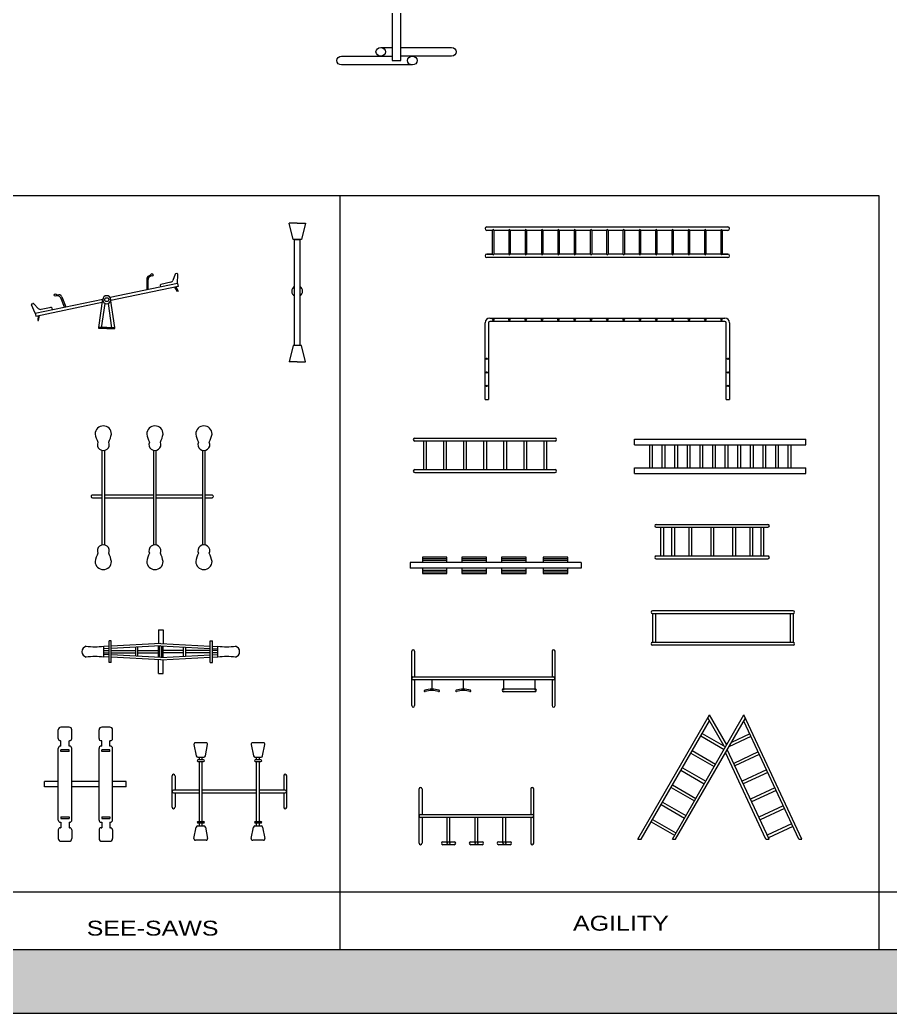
# Model space of a CAD drawing. Header units: millimetres. Extents: x 1089 to 46270, y 1624 to 35257.
# Drawn here: x 1118.25 to 1134.26, y 1623.69 to 1641.96 of the extents above; entities that cross this region are included whole.
import ezdxf
from ezdxf.enums import TextEntityAlignment as Align

# ---------------------------------------------------------------- set-up
doc = ezdxf.new("R2010")
doc.units = ezdxf.units.MM
doc.layers.add('www.cad-blocks.net', color=7, linetype='Continuous')
doc.styles.get("Standard").update_dxf_attribs({"font": 'arial.ttf'})
doc.styles.add('TITLE', font='helvc-ms.shx', dxfattribs={"width": 1.2, "height": 0.16})

# ---------------------------------------------------------------- blocks, each defined once
blk = doc.blocks.new('A$C7BFF2AE0')
for p, q in [((0, 0.315), (1.5752, 0.315)), ((0, 0.2625), (0, 0.315)), ((1.5752, 0.2625), (1.5752, 0.315)), ((0, 0.2625), (1.5752, 0.2625)), ((0.1394, 0.0525), (0.1394, 0.2625)), ((0.1656, 0.0525), (0.1656, 0.2625)), ((0.2549, 0.0525), (0.2549, 0.2625)), ((0.2811, 0.0525), (0.2811, 0.2625)), ((0.3712, 0.0525), (0.3712, 0.2625)), ((0.3975, 0.0525), (0.3975, 0.2625)), ((0.4871, 0.0525), (0.4871, 0.2625)), ((0.5134, 0.0525), (0.5134, 0.2625)), ((0.6031, 0.0525), (0.6031, 0.2625)), ((0.6293, 0.0525), (0.6293, 0.2625)), ((0.719, 0.0525), (0.719, 0.2625)), ((0.7453, 0.0525), (0.7453, 0.2625)), ((0.8349, 0.0525), (0.8349, 0.2625)), ((0.8612, 0.0525), (0.8612, 0.2625)), ((0.9509, 0.0525), (0.9509, 0.2625)), ((0.9771, 0.0525), (0.9771, 0.2625)), ((1.0668, 0.0525), (1.0668, 0.2625)), ((1.093, 0.0525), (1.093, 0.2625)), ((1.1827, 0.0525), (1.1827, 0.2625)), ((1.209, 0.0525), (1.209, 0.2625)), ((1.2987, 0.0525), (1.2987, 0.2625)), ((1.3249, 0.0525), (1.3249, 0.2625)), ((1.4146, 0.0525), (1.4146, 0.2625)), ((1.4408, 0.0525), (1.4408, 0.2625)), ((0, 0.0525), (1.5752, 0.0525)), ((0, 0), (0, 0.0525)), ((1.5752, 0), (1.5752, 0.0525)), ((0, 0), (1.5752, 0))]:
    blk.add_line(p, q)
blk = doc.blocks.new('A$C507213BA')
for p, q in [((0, 0.3), (0.3, 0.225)), ((0, 0.15), (0, 0.3)), ((0.3, 0.225), (0.3, 0.075)), ((2.25, 0.2), (0.3, 0.2)), ((0.3, 0.1), (0.3, 0.2)), ((2.55, 0.3), (2.25, 0.225)), ((2.25, 0.225), (2.25, 0.075)), ((2.55, 0.15), (2.55, 0.3)), ((0, 0.15), (0, 0)), ((0.3, 0.075), (0, 0)), ((2.25, 0.1), (0.3, 0.1)), ((2.25, 0.075), (2.55, 0)), ((2.55, 0.15), (2.55, 0))]:
    blk.add_line(p, q)
for start, end in [(31.5678, 148.4322), (208.4566, 331.5434)]:
    blk.add_arc((1.253, 0.148), 0.1, start, end)
blk = doc.blocks.new('A$C730D7054')
for p, q in [((0.1, 3.15), (0.1, 0)), ((0.1, 3.15), (0.2, 3.15)), ((0.2, 3.15), (0.2, 0)), ((0, 2.901), (0, 2.451)), ((0.1, 2.901), (0, 2.901)), ((0.03, 2.901), (0.03, 2.451)), ((0.06, 2.901), (0.06, 2.451)), ((0.3, 2.901), (0.2, 2.901)), ((0.24, 2.451), (0.24, 2.901)), ((0.27, 2.451), (0.27, 2.901)), ((0.3, 2.451), (0.3, 2.901)), ((0, 2.451), (0.1, 2.451)), ((0.2, 2.451), (0.3, 2.451)), ((0, 2.133), (0, 1.683)), ((0.1, 2.133), (0, 2.133)), ((0.03, 2.133), (0.03, 1.683)), ((0.06, 2.133), (0.06, 1.683)), ((0.3, 2.133), (0.2, 2.133)), ((0.24, 1.683), (0.24, 2.133)), ((0.27, 1.683), (0.27, 2.133)), ((0.3, 1.683), (0.3, 2.133)), ((0, 1.683), (0.1, 1.683)), ((0.2, 1.683), (0.3, 1.683)), ((0, 1.405), (0, 0.955)), ((0.1, 1.405), (0, 1.405)), ((0.03, 1.405), (0.03, 0.955)), ((0.06, 1.405), (0.06, 0.955)), ((0.3, 1.405), (0.2, 1.405)), ((0.24, 0.955), (0.24, 1.405)), ((0.27, 0.955), (0.27, 1.405)), ((0.3, 0.955), (0.3, 1.405)), ((0, 0.955), (0.1, 0.955)), ((0.2, 0.955), (0.3, 0.955)), ((0, 0.678), (0, 0.228)), ((0.1, 0.678), (0, 0.678)), ((0.03, 0.678), (0.03, 0.228)), ((0.06, 0.678), (0.06, 0.228)), ((0.3, 0.678), (0.2, 0.678)), ((0.24, 0.228), (0.24, 0.678)), ((0.27, 0.228), (0.27, 0.678)), ((0.3, 0.228), (0.3, 0.678)), ((0, 0.228), (0.1, 0.228)), ((0.2, 0.228), (0.3, 0.228)), ((0.1, 0), (0.2, 0))]:
    blk.add_line(p, q)
blk = doc.blocks.new('A$C77FF4987')
for p, q in [((0.026, 0.633), (2.082, 0.633)), ((0.026, 0.58), (2.082, 0.58)), ((0.107, 0.58), (0.107, 0.053)), ((0.159, 0.58), (0.159, 0.053)), ((0.309, 0.58), (0.309, 0.053)), ((0.362, 0.58), (0.362, 0.053)), ((0.625, 0.58), (0.625, 0.053)), ((0.677, 0.58), (0.677, 0.053)), ((1.028, 0.58), (1.028, 0.053)), ((1.081, 0.58), (1.081, 0.053)), ((1.432, 0.58), (1.432, 0.053)), ((1.484, 0.58), (1.484, 0.053)), ((1.747, 0.58), (1.747, 0.053)), ((1.8, 0.58), (1.8, 0.053)), ((1.949, 0.58), (1.949, 0.053)), ((2.002, 0.58), (2.002, 0.053)), ((0.026, 0.053), (2.082, 0.053)), ((0.026, 0), (2.082, 0))]:
    blk.add_line(p, q)
for centre, start, end in [((0.026, 0.606), 90, 270), ((2.082, 0.606), 270, 90), ((0.026, 0.026), 90, 270), ((2.082, 0.026), 270, 90)]:
    blk.add_arc(centre, 0.0264, start, end)
blk = doc.blocks.new('A$C606A20D3')
for p, q in [((0.026, 0.633), (2.61, 0.633)), ((0.026, 0.58), (2.61, 0.58)), ((0.185, 0.58), (0.185, 0.053)), ((0.237, 0.58), (0.237, 0.053)), ((0.554, 0.58), (0.554, 0.053)), ((0.606, 0.58), (0.606, 0.053)), ((0.923, 0.58), (0.923, 0.053)), ((0.975, 0.58), (0.975, 0.053)), ((1.292, 0.58), (1.292, 0.053)), ((1.344, 0.58), (1.344, 0.053)), ((1.661, 0.58), (1.661, 0.053)), ((1.713, 0.58), (1.713, 0.053)), ((2.03, 0.58), (2.03, 0.053)), ((2.082, 0.58), (2.082, 0.053)), ((2.399, 0.58), (2.399, 0.053)), ((2.452, 0.58), (2.452, 0.053)), ((0.026, 0.053), (2.61, 0.053)), ((0.026, 0), (2.61, 0))]:
    blk.add_line(p, q)
for centre, start, end in [((0.026, 0.606), 90, 270), ((2.61, 0.606), 270, 90), ((0.026, 0.026), 90, 270), ((2.61, 0.026), 270, 90)]:
    blk.add_arc(centre, 0.0264, start, end)
blk = doc.blocks.new('A$C6248429F')
for p, q in [((0, 0.026), (0, 1.028)), ((0.053, 1.028), (0.053, 0.554)), ((2.583, 1.028), (2.583, 0.554)), ((2.636, 0.026), (2.636, 1.028)), ((0.026, 0.554), (2.61, 0.554)), ((2.61, 0.501), (0.026, 0.501)), ((0.053, 0.501), (0.053, 0.026)), ((0.37, 0.501), (0.37, 0.309)), ((0.948, 0.501), (0.948, 0.309)), ((1.688, 0.501), (1.688, 0.309)), ((2.266, 0.501), (2.266, 0.309)), ((2.583, 0.501), (2.583, 0.026)), ((1.687, 0.335), (2.267, 0.335)), ((2.267, 0.282), (1.687, 0.282))]:
    blk.add_line(p, q)
for centre, radius, start, end in [((0.026, 1.028), 0.0264, 0, 180), ((2.61, 1.028), 0.0264, 0, 180), ((0.026, 0.527), 0.0264, 90, 270), ((2.61, 0.527), 0.0264, 270, 90), ((0.243, 0.296), 0.0132, 108.9919, 288.9919), ((0.37, -0.074), 0.405, 71.0081, 108.9919), ((0.37, -0.074), 0.379, 71.0081, 108.9919), ((0.498, 0.296), 0.0132, 251.0081, 71.0081), ((0.82, 0.296), 0.0132, 108.9919, 288.9919), ((0.948, -0.074), 0.405, 71.0081, 108.9919), ((0.948, -0.074), 0.379, 71.0081, 108.9919), ((1.075, 0.296), 0.0132, 251.0081, 71.0081), ((1.687, 0.309), 0.0264, 90, 270), ((2.267, 0.309), 0.0264, 270, 90), ((0.026, 0.026), 0.0264, 180, 0), ((2.61, 0.026), 0.0264, 180, 0)]:
    blk.add_arc(centre, radius, start, end)
blk = doc.blocks.new('A$C399F6D42')
for p, q in [((0, 0.026), (0, 1.028)), ((0.053, 1.028), (0.053, 0.554)), ((2.056, 1.028), (2.056, 0.554)), ((2.109, 0.026), (2.109, 1.028)), ((0.026, 0.554), (2.082, 0.554)), ((2.082, 0.501), (0.026, 0.501)), ((0.053, 0.501), (0.053, 0.026)), ((0.514, 0.053), (0.514, 0.501)), ((0.567, 0.053), (0.567, 0.501)), ((1.028, 0.053), (1.028, 0.501)), ((1.081, 0.053), (1.081, 0.501)), ((1.542, 0.053), (1.542, 0.501)), ((1.595, 0.053), (1.595, 0.501)), ((2.056, 0.501), (2.056, 0.026)), ((0.435, 0.053), (0.646, 0.053)), ((0.949, 0.053), (1.16, 0.053)), ((1.463, 0.053), (1.674, 0.053)), ((0.435, 0), (0.646, 0)), ((0.949, 0), (1.16, 0)), ((1.463, 0), (1.674, 0))]:
    blk.add_line(p, q)
for centre in [(0.54, 0.026), (1.054, 0.026), (1.568, 0.026)]:
    blk.add_circle(centre, 0.0264)
for centre, start, end in [((0.026, 1.028), 0, 180), ((2.082, 1.028), 0, 180), ((0.026, 0.527), 90, 270), ((2.082, 0.527), 270, 90), ((0.026, 0.026), 180, 0), ((0.435, 0.026), 90, 270), ((0.646, 0.026), 270, 90), ((0.949, 0.026), 90, 270), ((1.16, 0.026), 270, 90), ((1.463, 0.026), 90, 270), ((1.674, 0.026), 270, 90), ((2.082, 0.026), 180, 0)]:
    blk.add_arc(centre, 0.0264, start, end)
blk = doc.blocks.new('A$C5F153C5C')
for p, q in [((0, 0), (1.318, 2.283)), ((0.633, 0), (1.951, 2.283)), ((0.694, 0), (1.978, 2.225)), ((1.588, 1.71), (1.288, 2.23)), ((1.634, 1.735), (1.318, 2.283)), ((3.015, 0), (1.951, 2.283)), ((0.061, 0), (1.318, 2.177)), ((2.957, 0), (1.946, 2.169)), ((1.157, 1.898), (1.585, 1.65)), ((1.183, 1.944), (1.612, 1.696)), ((2.078, 1.885), (1.673, 1.697)), ((2.056, 1.933), (1.719, 1.776)), ((2.411, 0), (1.643, 1.645)), ((0.974, 1.582), (1.403, 1.334)), ((1, 1.627), (1.429, 1.38)), ((2.352, 0), (1.611, 1.59)), ((2.21, 1.602), (1.761, 1.393)), ((2.232, 1.554), (1.783, 1.345)), ((0.818, 1.311), (1.247, 1.063)), ((0.791, 1.265), (1.22, 1.018)), ((2.364, 1.271), (1.916, 1.062)), ((2.387, 1.223), (1.938, 1.014)), ((0.609, 0.949), (1.038, 0.701)), ((0.635, 0.995), (1.064, 0.747)), ((2.519, 0.94), (2.07, 0.731)), ((2.541, 0.892), (2.092, 0.683)), ((0.426, 0.633), (0.855, 0.385)), ((0.452, 0.678), (0.881, 0.431)), ((2.673, 0.609), (2.224, 0.4)), ((2.695, 0.561), (2.247, 0.352)), ((0.244, 0.316), (0.672, 0.069)), ((0.27, 0.362), (0.699, 0.114)), ((2.827, 0.278), (2.379, 0.069)), ((2.85, 0.23), (2.401, 0.021)), ((0, 0), (0.061, 0)), ((0.633, 0), (0.694, 0)), ((2.352, 0), (2.411, 0)), ((2.957, 0), (3.015, 0))]:
    blk.add_line(p, q)
blk = doc.blocks.new('A$C3D19756E')
for p, q in [((2.61, 0.633), (0.026, 0.633)), ((0.026, 0.58), (2.61, 0.58)), ((0.026, 0.58), (0.026, 0.053)), ((0.079, 0.58), (0.079, 0.053)), ((2.557, 0.58), (2.557, 0.053)), ((2.61, 0.58), (2.61, 0.053)), ((0.026, 0.053), (2.61, 0.053)), ((2.61, 0), (0.026, 0))]:
    blk.add_line(p, q)
for centre, start, end in [((0.026, 0.606), 90, 270), ((2.61, 0.606), 270, 90), ((0.026, 0.026), 90, 270), ((2.61, 0.026), 270, 90)]:
    blk.add_arc(centre, 0.0264, start, end)
blk = doc.blocks.new('A$C0D217490')
for p, q in [((0.402, 1.761), (0.444, 1.55)), ((0.627, 1.793), (0.428, 1.793)), ((0.611, 1.55), (0.653, 1.761)), ((1.456, 1.761), (1.498, 1.55)), ((1.681, 1.793), (1.482, 1.793)), ((1.665, 1.55), (1.707, 1.761)), ((0.47, 1.529), (0.585, 1.529)), ((0.58, 1.476), (0.474, 1.476)), ((0.501, 1.476), (0.501, 1.529)), ((0.554, 1.476), (0.554, 1.529)), ((1.524, 1.529), (1.639, 1.529)), ((1.634, 1.476), (1.529, 1.476)), ((1.555, 1.476), (1.555, 1.529)), ((1.608, 1.476), (1.608, 1.529)), ((0.474, 1.45), (0.58, 1.45)), ((0.501, 0.343), (0.501, 1.45)), ((0.554, 0.343), (0.554, 1.45)), ((1.529, 1.45), (1.634, 1.45)), ((1.555, 0.343), (1.555, 1.45)), ((1.608, 0.343), (1.608, 1.45)), ((0, 0.606), (0, 1.186)), ((0.053, 1.186), (0.053, 0.923)), ((2.056, 1.186), (2.056, 0.923)), ((2.109, 0.606), (2.109, 1.186)), ((0.501, 0.923), (0.026, 0.923)), ((1.555, 0.923), (0.554, 0.923)), ((2.082, 0.923), (1.608, 0.923)), ((0.026, 0.87), (0.501, 0.87)), ((0.053, 0.87), (0.053, 0.606)), ((0.554, 0.87), (1.555, 0.87)), ((1.608, 0.87), (2.082, 0.87)), ((2.056, 0.87), (2.056, 0.606)), ((0.402, 0.032), (0.444, 0.242)), ((0.47, 0.264), (0.585, 0.264)), ((0.474, 0.343), (0.58, 0.343)), ((0.58, 0.316), (0.474, 0.316)), ((0.501, 0.264), (0.501, 0.316)), ((0.554, 0.264), (0.554, 0.316)), ((0.611, 0.242), (0.653, 0.032)), ((1.456, 0.032), (1.498, 0.242)), ((1.524, 0.264), (1.639, 0.264)), ((1.529, 0.343), (1.634, 0.343)), ((1.634, 0.316), (1.529, 0.316)), ((1.555, 0.264), (1.555, 0.316)), ((1.608, 0.264), (1.608, 0.316)), ((1.665, 0.242), (1.707, 0.032)), ((0.627, 0), (0.428, 0)), ((1.681, 0), (1.482, 0))]:
    blk.add_line(p, q)
for centre, radius, start, end in [((0.428, 1.766), 0.0264, 90, 191.3099), ((0.627, 1.766), 0.0264, 348.6901, 90), ((1.482, 1.766), 0.0264, 90, 191.3099), ((1.681, 1.766), 0.0264, 348.6901, 90), ((0.47, 1.555), 0.0264, 191.3099, 270), ((0.474, 1.463), 0.0132, 90, 270), ((0.58, 1.463), 0.0132, 270, 90), ((0.585, 1.555), 0.0264, 270, 348.6901), ((1.524, 1.555), 0.0264, 191.3099, 270), ((1.529, 1.463), 0.0132, 90, 270), ((1.634, 1.463), 0.0132, 270, 90), ((1.639, 1.555), 0.0264, 270, 348.6901), ((0.026, 1.186), 0.0264, 0, 180), ((2.082, 1.186), 0.0264, 0, 180), ((0.026, 0.896), 0.0264, 90, 270), ((2.082, 0.896), 0.0264, 270, 90), ((0.026, 0.606), 0.0264, 180, 0), ((2.082, 0.606), 0.0264, 180, 0), ((0.47, 0.237), 0.0264, 90, 168.6901), ((0.474, 0.33), 0.0132, 90, 270), ((0.58, 0.33), 0.0132, 270, 90), ((0.585, 0.237), 0.0264, 11.3099, 90), ((1.524, 0.237), 0.0264, 90, 168.6901), ((1.529, 0.33), 0.0132, 90, 270), ((1.634, 0.33), 0.0132, 270, 90), ((1.639, 0.237), 0.0264, 11.3099, 90), ((0.428, 0.026), 0.0264, 168.6901, 270), ((0.627, 0.026), 0.0264, 270, 11.3099), ((1.482, 0.026), 0.0264, 168.6901, 270), ((1.681, 0.026), 0.0264, 270, 11.3099)]:
    blk.add_arc(centre, radius, start, end)
blk = doc.blocks.new('A$C18A655C0')
at = {"ltscale": 0.5}
for p, q in [((0.2, 2.401), (0.6, 2.401)), ((0.2, 2.361), (0.2, 2.401)), ((0.3, 2.501), (0.5, 2.501)), ((0.301, 2.401), (0.306, 2.501)), ((0.341, 2.401), (0.346, 2.501)), ((0.38, 2.501), (0.38, 2.401)), ((0.42, 2.501), (0.42, 2.401)), ((0.459, 2.401), (0.454, 2.501)), ((0.499, 2.401), (0.494, 2.501)), ((0.6, 2.361), (0.6, 2.401)), ((0.2, 2.361), (0.6, 2.361)), ((0.25, 1.451), (0.299, 2.361)), ((0.29, 1.451), (0.339, 2.361)), ((0.38, 2.361), (0.38, 1.911)), ((0.42, 2.361), (0.42, 1.911)), ((0.51, 1.451), (0.461, 2.361)), ((0.55, 1.451), (0.501, 2.361)), ((0.313, 1.871), (0.487, 1.871)), ((0.315, 1.911), (0.485, 1.911)), ((0.38, 1.871), (0.38, 1.493)), ((0.42, 1.871), (0.42, 1.493)), ((0, 1.493), (0, 1.408)), ((0, 1.493), (0.252, 1.493)), ((0.291, 1.471), (0.509, 1.471)), ((0.292, 1.493), (0.38, 1.493)), ((0.38, 1.493), (0.508, 1.493)), ((0.8, 1.493), (0.548, 1.493)), ((0.8, 1.493), (0.8, 1.408)), ((0, 1.408), (0.252, 1.408)), ((0.25, 1.451), (0.299, 0.541)), ((0.29, 1.451), (0.339, 0.541)), ((0.291, 1.431), (0.509, 1.431)), ((0.292, 1.408), (0.38, 1.408)), ((0.38, 1.408), (0.508, 1.408)), ((0.38, 1.031), (0.38, 1.408)), ((0.42, 1.031), (0.42, 1.408)), ((0.51, 1.451), (0.461, 0.541)), ((0.55, 1.451), (0.501, 0.541)), ((0.8, 1.408), (0.548, 1.408)), ((0.313, 1.031), (0.487, 1.031)), ((0.315, 0.991), (0.485, 0.991)), ((0.38, 0.541), (0.38, 0.991)), ((0.42, 0.541), (0.42, 0.991)), ((0.2, 0.541), (0.6, 0.541)), ((0.2, 0.541), (0.2, 0.501)), ((0.2, 0.501), (0.6, 0.501)), ((0.3, 0.401), (0.5, 0.401)), ((0.301, 0.501), (0.306, 0.401)), ((0.341, 0.501), (0.346, 0.401)), ((0.38, 0.401), (0.38, 0.501)), ((0.42, 0.401), (0.42, 0.501)), ((0.459, 0.501), (0.454, 0.401)), ((0.499, 0.501), (0.494, 0.401)), ((0.6, 0.541), (0.6, 0.501))]:
    blk.add_line(p, q, dxfattribs=at)
for centre, radius, start, end in [((0.4, 2.797), 0.104, 16.1363, 163.8637), ((-0.983, 2.663), 1.293, 352.7646, 7.2354), ((1.783, 2.663), 1.293, 172.7646, 187.2354), ((-0.983, 0.238), 1.293, 352.7646, 7.2354), ((1.783, 0.238), 1.293, 172.7646, 187.2354), ((0.4, 0.104), 0.104, 196.1363, 343.8637)]:
    blk.add_arc(centre, radius, start, end, dxfattribs=at)
blk = doc.blocks.new('A$C7D6054D0')
for points in [[(0, 0.95), (0, 1.125, 0.414214), (-0.025, 1.15), (-0.025, 1.15, 0.414214), (-0.05, 1.125), (-0.05, 0.95)], [(-0.05, -0.95), (-0.05, -1.075, 0.414214), (-0.025, -1.1), (-0.025, -1.1, 0.414214), (0, -1.075), (0, -0.95)]]:
    blk.add_lwpolyline(points, format="xyb")
for points in [[(0.82, 0.95), (-0.92, 0.95)], [(-0.92, 0.9), (0.82, 0.9)], [(-0.05, 0.9), (-0.05, 0)], [(0, 0), (0, 0.9)], [(0.82, 0), (-0.92, 0)], [(-0.92, -0.05), (0.82, -0.05)], [(-0.05, -0.05), (-0.05, -0.9)], [(0, -0.9), (0, -0.05)], [(0.82, -0.9), (-0.92, -0.9)], [(-0.92, -0.95), (0.82, -0.95)]]:
    blk.add_lwpolyline(points)
for points in [[(1.272, 0.925), (1.272, 0.925)], [(1.272, -0.025), (1.272, -0.025)], [(1.272, -0.925), (1.272, -0.925)]]:
    blk.add_lwpolyline(points, close=True)
for centre, radius, start, end in [((-1.222, 0.925), 0.15, 90, 270), ((-1.338, 0.478), 0.608, 64.0989, 79.0312), ((-1.027, 0.925), 0.11, 245.5368, 114.4632), ((0.927, 0.925), 0.11, 65.5368, 294.4632), ((1.238, 0.478), 0.608, 100.9688, 115.9011), ((1.122, 0.925), 0.15, 270, 90), ((-1.338, 1.372), 0.608, 280.9688, 295.9011), ((1.238, 1.372), 0.608, 244.0989, 259.0312), ((-1.222, -0.025), 0.15, 90, 270), ((-1.338, -0.472), 0.608, 64.0989, 79.0312), ((-1.027, -0.025), 0.11, 245.5368, 114.4632), ((0.927, -0.025), 0.11, 65.5368, 294.4632), ((1.238, -0.472), 0.608, 100.9688, 115.9011), ((1.122, -0.025), 0.15, 270, 90), ((-1.338, 0.422), 0.608, 280.9688, 295.9011), ((1.238, 0.422), 0.608, 244.0989, 259.0312), ((-1.222, -0.925), 0.15, 90, 270), ((-1.338, -1.372), 0.608, 64.0989, 79.0312), ((-1.027, -0.925), 0.11, 245.5368, 114.4632), ((0.927, -0.925), 0.11, 65.5368, 294.4632), ((1.238, -1.372), 0.608, 100.9688, 115.9011), ((1.122, -0.925), 0.15, 270, 90), ((-1.338, -0.478), 0.608, 280.9688, 295.9011), ((1.238, -0.478), 0.608, 244.0989, 259.0312)]:
    blk.add_arc(centre, radius, start, end)
blk = doc.blocks.new('A$C767F590D')
at = {"rotation": 90}
blk.add_blockref('A$C7D6054D0', (1.15, 1.372), dxfattribs=at)
blk = doc.blocks.new('A$C4A0339FD')
for p, q in [((0.137, 3.113), (0.032, 3.113)), ((0.437, 3.113), (0.163, 3.113)), ((0.163, 3.113), (0.163, 2.676)), ((0.437, 3.113), (0.437, 2.676)), ((0.463, 3.113), (0.463, 2.676)), ((0.737, 3.113), (0.463, 3.113)), ((0.737, 3.113), (0.737, 2.676)), ((0.763, 3.113), (0.763, 2.676)), ((1.037, 3.113), (0.763, 3.113)), ((1.037, 3.113), (1.037, 2.676)), ((1.063, 3.113), (1.063, 2.676)), ((1.337, 3.113), (1.063, 3.113)), ((1.337, 3.113), (1.337, 2.676)), ((1.363, 3.113), (1.363, 2.676)), ((1.637, 3.113), (1.363, 3.113)), ((1.637, 3.113), (1.637, 2.676)), ((1.677, 3.113), (1.663, 3.113)), ((1.663, 3.113), (1.663, 2.676)), ((1.937, 3.113), (1.663, 3.113)), ((1.937, 3.113), (1.937, 2.676)), ((1.963, 3.113), (1.963, 2.676)), ((2.237, 3.113), (1.963, 3.113)), ((2.237, 3.113), (2.237, 2.676)), ((2.263, 3.113), (2.263, 2.676)), ((2.537, 3.113), (2.263, 3.113)), ((2.537, 3.113), (2.537, 2.676)), ((2.563, 3.113), (2.563, 2.676)), ((2.837, 3.113), (2.563, 3.113)), ((2.837, 3.113), (2.837, 2.676)), ((2.863, 3.113), (2.863, 2.676)), ((3.137, 3.113), (2.863, 3.113)), ((3.137, 3.113), (3.137, 2.676)), ((3.163, 3.113), (3.163, 2.676)), ((3.437, 3.113), (3.163, 3.113)), ((3.437, 3.113), (3.437, 2.676)), ((3.463, 3.113), (3.463, 2.676)), ((3.737, 3.113), (3.463, 3.113)), ((3.737, 3.113), (3.737, 2.676)), ((3.763, 3.113), (3.763, 2.676)), ((4.037, 3.113), (3.763, 3.113)), ((4.037, 3.113), (4.037, 2.676)), ((4.337, 3.113), (4.063, 3.113)), ((4.063, 3.113), (4.063, 2.676)), ((4.337, 3.113), (4.337, 2.676)), ((4.337, 3.113), (4.337, 2.676)), ((4.337, 3.113), (4.337, 2.676)), ((4.468, 3.113), (4.363, 3.113)), ((4.363, 3.113), (4.363, 2.676)), ((4.363, 3.113), (4.363, 2.676)), ((0.137, 2.676), (0.032, 2.676)), ((0.437, 2.676), (0.163, 2.676)), ((0.737, 2.676), (0.463, 2.676)), ((1.037, 2.676), (0.763, 2.676)), ((1.337, 2.676), (1.063, 2.676)), ((1.637, 2.676), (1.363, 2.676)), ((1.677, 2.676), (1.663, 2.676)), ((1.937, 2.676), (1.663, 2.676)), ((2.237, 2.676), (1.963, 2.676)), ((2.537, 2.676), (2.263, 2.676)), ((2.837, 2.676), (2.563, 2.676)), ((3.137, 2.676), (2.863, 2.676)), ((3.437, 2.676), (3.163, 2.676)), ((3.737, 2.676), (3.463, 2.676)), ((4.037, 2.676), (3.763, 2.676)), ((4.337, 2.676), (4.063, 2.676)), ((4.468, 2.676), (4.363, 2.676)), ((0.089, 1.5), (4.411, 1.5)), ((0, 0), (0, 1.411)), ((0.063, 1.411), (0.063, 0)), ((4.411, 1.437), (0.089, 1.437)), ((4.436, 0), (4.436, 1.411)), ((4.5, 1.411), (4.5, 0)), ((0, 0), (0.063, 0)), ((4.436, 0), (4.5, 0))]:
    blk.add_line(p, q)
for points in [[(0.032, 3.176), (4.468, 3.176)], [(0.032, 2.676), (0.137, 2.676), (0.137, 3.113), (0.032, 3.113)], [(4.468, 3.113), (4.363, 3.113), (4.363, 2.676), (4.468, 2.676)], [(4.468, 2.613), (0.032, 2.613)]]:
    blk.add_lwpolyline(points)
for centre in [(0.15, 1.468), (0.45, 1.468), (0.75, 1.468), (1.05, 1.468), (1.35, 1.468), (1.65, 1.468), (1.95, 1.468), (2.25, 1.468), (2.55, 1.468), (2.85, 1.468), (3.15, 1.468), (3.45, 1.468), (3.75, 1.468), (4.05, 1.468), (4.35, 1.468), (0.032, 0.75), (4.468, 0.75), (0.032, 0.5), (4.468, 0.5), (0.032, 0.25), (4.468, 0.25)]:
    blk.add_circle(centre, 0.0127)
for centre, radius, start, end in [((0.032, 3.144), 0.0318, 90, 270), ((0.15, 3.113), 0.0127, 0, 180), ((0.45, 3.113), 0.0127, 0, 180), ((0.75, 3.113), 0.0127, 0, 180), ((1.05, 3.113), 0.0127, 0, 180), ((1.35, 3.113), 0.0127, 0, 180), ((1.65, 3.113), 0.0127, 0, 180), ((1.95, 3.113), 0.0127, 0, 180), ((2.25, 3.113), 0.0127, 0, 180), ((2.55, 3.113), 0.0127, 0, 180), ((2.85, 3.113), 0.0127, 0, 180), ((3.15, 3.113), 0.0127, 0, 180), ((3.45, 3.113), 0.0127, 0, 180), ((3.75, 3.113), 0.0127, 0, 180), ((4.05, 3.113), 0.0127, 0, 180), ((4.35, 3.113), 0.0127, 0, 180), ((4.35, 3.113), 0.0127, 0, 180), ((4.35, 3.113), 0.0127, 0, 180), ((4.468, 3.144), 0.0318, 270, 90), ((0.032, 2.644), 0.0318, 90, 270), ((0.15, 2.676), 0.0127, 180, 0), ((0.45, 2.676), 0.0127, 180, 0), ((0.75, 2.676), 0.0127, 180, 0), ((1.05, 2.676), 0.0127, 180, 0), ((1.35, 2.676), 0.0127, 180, 0), ((1.65, 2.676), 0.0127, 180, 0), ((1.95, 2.676), 0.0127, 180, 0), ((2.25, 2.676), 0.0127, 180, 0), ((2.55, 2.676), 0.0127, 180, 0), ((2.85, 2.676), 0.0127, 180, 0), ((3.15, 2.676), 0.0127, 180, 0), ((3.45, 2.676), 0.0127, 180, 0), ((3.75, 2.676), 0.0127, 180, 0), ((4.05, 2.676), 0.0127, 180, 0), ((4.35, 2.676), 0.0127, 180, 0), ((4.35, 2.676), 0.0127, 180, 0), ((4.468, 2.644), 0.0318, 270, 90), ((0.089, 1.411), 0.0889, 90, 180), ((4.411, 1.411), 0.0889, 0, 90), ((0.089, 1.411), 0.0254, 90, 180), ((4.411, 1.411), 0.0254, 0, 90)]:
    blk.add_arc(centre, radius, start, end)
blk = doc.blocks.new('025103')
for p, q in [((0.809, 0.986), (0.769, 0.965)), ((0.794, 0.955), (0.819, 0.969)), ((1.26, 1), (1.218, 0.887)), ((1.293, 1.011), (1.271, 1.009)), ((1.304, 0.829), (1.308, 0.998)), ((1.304, 0.829), (0.063, 0.569)), ((1.315, 0.776), (0.073, 0.517)), ((0.736, 0.909), (0.74, 0.711)), ((0.764, 0.716), (0.761, 0.9)), ((0.985, 0.797), (0.992, 0.763)), ((1.178, 0.853), (0.995, 0.813)), ((1.302, 0.681), (1.25, 0.763)), ((1.271, 0.767), (1.315, 0.69)), ((1.304, 0.829), (1.315, 0.776)), ((-0.897, 0.602), (-0.926, 0.605)), ((-0.923, 0.624), (-0.879, 0.621)), ((-0.775, 0.395), (-0.845, 0.565)), ((-0.826, 0.583), (-0.75, 0.4)), ((-0.146, 0.02), (-0.072, 0.549)), ((0.146, 0.02), (0.072, 0.549)), ((1.315, 0.69), (1.302, 0.681)), ((-1.314, 0.282), (-1.386, 0.436)), ((-1.377, 0.454), (-1.356, 0.46)), ((-1.343, 0.457), (-1.259, 0.37)), ((-1.314, 0.282), (-0.073, 0.541)), ((-1.303, 0.23), (-0.061, 0.489)), ((-1.208, 0.355), (-1.025, 0.391)), ((-1.009, 0.381), (-1.002, 0.347)), ((-0.094, 0.012), (-0.03, 0.463)), ((0.094, 0.012), (0.03, 0.463)), ((-1.314, 0.282), (-1.303, 0.23)), ((-1.26, 0.239), (-1.269, 0.151)), ((-1.254, 0.148), (-1.239, 0.243)), ((-1.269, 0.151), (-1.254, 0.148)), ((-0.146, 0), (-0.146, 0.02)), ((0, 0.02), (-0.146, 0.02)), ((0, 0), (-0.146, 0)), ((0, 0.02), (0.146, 0.02)), ((0, 0), (0.146, 0)), ((0.146, 0), (0.146, 0.02))]:
    blk.add_line(p, q)
for centre, radius in [((0.831, 0.988), 0.0221), ((-0.944, 0.617), 0.0221), ((0, 0.531), 0.0358)]:
    blk.add_circle(centre, radius)
for centre, radius, start, end in [((0.797, 0.911), 0.0613, 117.1105, 181.2921), ((0.822, 0.901), 0.0613, 117.7493, 181.0751), ((1.273, 0.995), 0.0134, 97.6294, 159.2729), ((1.294, 0.998), 0.0134, 358.7083, 97.6294), ((0.998, 0.8), 0.0134, 102.3214, 191.7926), ((1.166, 0.907), 0.0558, 282.3214, 339.2729), ((-0.902, 0.541), 0.0613, 22.5101, 85.8359), ((-0.882, 0.56), 0.0613, 22.2931, 86.4748), ((0, 0.531), 0.074, 90, 270), ((0, 0.531), 0.074, 270, 90), ((-1.373, 0.441), 0.0134, 105.9558, 204.8769), ((-1.353, 0.447), 0.0134, 44.3123, 105.9558), ((-1.219, 0.409), 0.0558, 224.3123, 281.2638), ((-1.023, 0.378), 0.0134, 11.7926, 101.2638)]:
    blk.add_arc(centre, radius, start, end)
blk = doc.blocks.new('A$C5A5D0BBA')
blk.add_blockref('025103', (1.387, 0))
blk = doc.blocks.new('A$C48BA666C')
for p, q in [((0.379, 8.627), (0.381, 8.63)), ((0.379, 6.097), (0.379, 8.627)), ((0.381, 8.63), (0.385, 8.633)), ((0.385, 8.633), (0.392, 8.635)), ((0.392, 8.635), (0.399, 8.635)), ((0.399, 8.635), (0.407, 8.635)), ((0.407, 8.635), (0.413, 8.633)), ((0.413, 8.633), (0.418, 8.63)), ((0.418, 8.63), (0.419, 8.627)), ((0.419, 8.627), (0.419, 6.097)), ((0.419, 8.627), (0.849, 8.627)), ((0.849, 8.627), (0.851, 8.63)), ((0.849, 6.097), (0.849, 8.627)), ((0.851, 8.63), (0.855, 8.633)), ((0.855, 8.633), (0.862, 8.635)), ((0.862, 8.635), (0.869, 8.635)), ((0.869, 8.635), (0.877, 8.635)), ((0.877, 8.635), (0.883, 8.633)), ((0.883, 8.633), (0.888, 8.63)), ((0.888, 8.63), (0.889, 8.627)), ((0.889, 8.627), (0.889, 6.097)), ((0.419, 8.079), (0.849, 8.079)), ((0.419, 7.749), (0.849, 7.749)), ((4.294, 7.019), (4.301, 7.052)), ((4.294, 6.086), (4.294, 7.019)), ((4.301, 7.052), (4.318, 7.081)), ((4.318, 7.081), (4.344, 7.1)), ((4.344, 7.1), (4.374, 7.106)), ((4.374, 7.106), (4.405, 7.1)), ((4.405, 7.1), (4.431, 7.081)), ((4.431, 7.081), (4.448, 7.052)), ((4.448, 7.052), (4.454, 7.019)), ((4.454, 7.019), (4.454, 6.086)), ((0.419, 6.541), (0.849, 6.541)), ((0.379, 6.211), (0.381, 6.215)), ((0.381, 6.215), (0.385, 6.219)), ((0.385, 6.219), (0.392, 6.222)), ((0.392, 6.222), (0.399, 6.223)), ((0.399, 6.223), (0.407, 6.222)), ((0.407, 6.222), (0.413, 6.219)), ((0.413, 6.219), (0.418, 6.215)), ((0.418, 6.215), (0.419, 6.211)), ((0.849, 6.211), (0.851, 6.215)), ((0.851, 6.215), (0.855, 6.219)), ((0.855, 6.219), (0.862, 6.222)), ((0.862, 6.222), (0.869, 6.223)), ((0.869, 6.223), (0.877, 6.222)), ((0.877, 6.222), (0.883, 6.219)), ((0.883, 6.219), (0.888, 6.215)), ((0.888, 6.215), (0.889, 6.211)), ((4.454, 6.298), (4.46, 6.331)), ((4.46, 6.264), (4.454, 6.298)), ((4.46, 6.331), (4.477, 6.359)), ((4.477, 6.235), (4.46, 6.264)), ((4.477, 6.359), (4.503, 6.378)), ((4.503, 6.217), (4.477, 6.235)), ((4.503, 6.378), (4.534, 6.384)), ((4.534, 6.21), (4.503, 6.217)), ((4.534, 6.384), (4.565, 6.378)), ((4.565, 6.217), (4.534, 6.21)), ((4.565, 6.378), (4.591, 6.359)), ((4.591, 6.235), (4.565, 6.217)), ((4.591, 6.359), (4.608, 6.331)), ((4.608, 6.264), (4.591, 6.235)), ((4.608, 6.331), (4.614, 6.297)), ((4.614, 6.297), (4.608, 6.264)), ((4.614, 6.297), (4.614, 4.993)), ((0.034, 5.975), (0.034, 6.086)), ((0.034, 6.086), (0.034, 5.926)), ((4.534, 6.086), (0.034, 6.086)), ((0.084, 6.118), (0.084, 6.086)), ((0.084, 6.118), (0.379, 6.118)), ((0.204, 6.086), (0.204, 6.118)), ((0.316, 6.086), (0.316, 6.118)), ((0.379, 6.196), (0.381, 6.199)), ((0.379, 6.18), (0.381, 6.181)), ((0.379, 6.152), (0.381, 6.151)), ((0.379, 6.131), (0.381, 6.128)), ((0.379, 6.113), (0.381, 6.108)), ((0.379, 6.097), (0.381, 6.094)), ((0.381, 6.09), (0.379, 6.097)), ((0.381, 6.199), (0.385, 6.202)), ((0.381, 6.181), (0.385, 6.181)), ((0.381, 6.151), (0.385, 6.15)), ((0.381, 6.128), (0.385, 6.125)), ((0.381, 6.108), (0.385, 6.103)), ((0.381, 6.094), (0.385, 6.088)), ((0.383, 6.086), (0.381, 6.09)), ((0.385, 6.202), (0.392, 6.203)), ((0.385, 6.181), (0.392, 6.182)), ((0.385, 6.15), (0.392, 6.15)), ((0.385, 6.125), (0.392, 6.124)), ((0.385, 6.103), (0.392, 6.1)), ((0.385, 6.088), (0.389, 6.086)), ((0.392, 6.203), (0.399, 6.204)), ((0.392, 6.182), (0.399, 6.182)), ((0.392, 6.15), (0.399, 6.15)), ((0.392, 6.124), (0.399, 6.123)), ((0.392, 6.1), (0.399, 6.099)), ((0.399, 6.204), (0.407, 6.203)), ((0.399, 6.182), (0.407, 6.182)), ((0.399, 6.15), (0.407, 6.15)), ((0.399, 6.123), (0.407, 6.124)), ((0.399, 6.099), (0.407, 6.1)), ((0.407, 6.203), (0.413, 6.202)), ((0.407, 6.182), (0.413, 6.181)), ((0.407, 6.15), (0.413, 6.15)), ((0.407, 6.124), (0.413, 6.125)), ((0.407, 6.1), (0.413, 6.103)), ((0.41, 6.086), (0.413, 6.088)), ((0.413, 6.202), (0.418, 6.199)), ((0.413, 6.181), (0.418, 6.181)), ((0.413, 6.15), (0.418, 6.151)), ((0.413, 6.125), (0.418, 6.128)), ((0.413, 6.103), (0.418, 6.108)), ((0.413, 6.088), (0.418, 6.094)), ((0.418, 6.09), (0.415, 6.086)), ((0.418, 6.199), (0.419, 6.196)), ((0.418, 6.181), (0.419, 6.18)), ((0.418, 6.151), (0.419, 6.152)), ((0.418, 6.128), (0.419, 6.131)), ((0.418, 6.108), (0.419, 6.113)), ((0.418, 6.094), (0.419, 6.102)), ((0.419, 6.097), (0.418, 6.09)), ((0.419, 6.118), (0.849, 6.118)), ((0.849, 6.196), (0.851, 6.199)), ((0.849, 6.18), (0.851, 6.181)), ((0.849, 6.152), (0.851, 6.151)), ((0.849, 6.131), (0.851, 6.128)), ((0.849, 6.113), (0.851, 6.108)), ((0.849, 6.097), (0.851, 6.094)), ((0.851, 6.09), (0.849, 6.097)), ((0.851, 6.199), (0.855, 6.202)), ((0.851, 6.181), (0.855, 6.181)), ((0.851, 6.151), (0.855, 6.15)), ((0.851, 6.128), (0.855, 6.125)), ((0.851, 6.108), (0.855, 6.103)), ((0.851, 6.094), (0.855, 6.088)), ((0.853, 6.086), (0.851, 6.09)), ((0.855, 6.202), (0.862, 6.203)), ((0.855, 6.181), (0.862, 6.182)), ((0.855, 6.15), (0.862, 6.15)), ((0.855, 6.125), (0.862, 6.124)), ((0.855, 6.103), (0.862, 6.1)), ((0.855, 6.088), (0.859, 6.086)), ((0.862, 6.203), (0.869, 6.204)), ((0.862, 6.182), (0.869, 6.182)), ((0.862, 6.15), (0.869, 6.15)), ((0.862, 6.124), (0.869, 6.123)), ((0.862, 6.1), (0.869, 6.099)), ((0.869, 6.204), (0.877, 6.203)), ((0.869, 6.182), (0.877, 6.182)), ((0.869, 6.15), (0.877, 6.15)), ((0.869, 6.123), (0.877, 6.124)), ((0.869, 6.099), (0.877, 6.1)), ((0.877, 6.203), (0.883, 6.202)), ((0.877, 6.182), (0.883, 6.181)), ((0.877, 6.15), (0.883, 6.15)), ((0.877, 6.124), (0.883, 6.125)), ((0.877, 6.1), (0.883, 6.103)), ((0.88, 6.086), (0.883, 6.088)), ((0.883, 6.202), (0.888, 6.199)), ((0.883, 6.181), (0.888, 6.181)), ((0.883, 6.15), (0.888, 6.151)), ((0.883, 6.125), (0.888, 6.128)), ((0.883, 6.103), (0.888, 6.108)), ((0.883, 6.088), (0.888, 6.094)), ((0.888, 6.09), (0.885, 6.086)), ((0.888, 6.199), (0.889, 6.196)), ((0.888, 6.181), (0.889, 6.18)), ((0.888, 6.151), (0.889, 6.152)), ((0.888, 6.128), (0.889, 6.131)), ((0.888, 6.108), (0.889, 6.113)), ((0.888, 6.094), (0.889, 6.102)), ((0.889, 6.097), (0.888, 6.09)), ((0.889, 6.118), (1.164, 6.118)), ((0.94, 6.086), (0.94, 6.118)), ((1.044, 6.086), (1.044, 6.118)), ((1.164, 6.086), (1.164, 6.118)), ((2.17, 6.086), (2.17, 6.091)), ((2.17, 6.091), (2.57, 6.091)), ((2.57, 6.091), (2.57, 6.086)), ((2.999, 6.086), (2.999, 6.091)), ((2.999, 6.091), (3.399, 6.091)), ((3.399, 6.091), (3.399, 6.086)), ((4.534, 5.926), (4.534, 6.086)), ((0.034, 5.975), (0.034, 5.949)), ((0.034, 5.926), (0.034, 5.949)), ((0.034, 5.926), (4.534, 5.926)), ((0.074, 4.999), (0.074, 5.926)), ((0.084, 5.028), (0.084, 5.926)), ((0.204, 4.917), (0.204, 5.926)), ((0.316, 4.917), (0.316, 5.926)), ((0.42, 4.917), (0.42, 5.926)), ((0.524, 4.917), (0.524, 5.926)), ((0.628, 4.917), (0.628, 5.926)), ((0.732, 4.917), (0.732, 5.926)), ((0.836, 4.917), (0.836, 5.926)), ((0.94, 4.917), (0.94, 5.926)), ((1.044, 4.917), (1.044, 5.926)), ((1.164, 5.028), (1.164, 5.925)), ((1.174, 4.997), (1.174, 5.925)), ((2.17, 5.926), (2.17, 5.921)), ((2.17, 5.921), (2.57, 5.921)), ((2.57, 5.921), (2.57, 5.926)), ((2.999, 5.926), (2.999, 5.921)), ((2.999, 5.921), (3.399, 5.921)), ((3.399, 5.921), (3.399, 5.926)), ((4.294, 5.715), (4.294, 5.926)), ((4.455, 4.992), (4.454, 5.926)), ((4.294, 5.715), (4.3, 5.749)), ((4.3, 5.682), (4.294, 5.715)), ((4.3, 5.749), (4.317, 5.777)), ((4.317, 5.654), (4.3, 5.682)), ((4.317, 5.777), (4.343, 5.796)), ((4.343, 5.796), (4.374, 5.803)), ((4.374, 5.803), (4.405, 5.796)), ((4.405, 5.796), (4.431, 5.777)), ((4.431, 5.777), (4.448, 5.749)), ((4.448, 5.682), (4.431, 5.654)), ((4.448, 5.749), (4.454, 5.715)), ((4.454, 5.715), (4.448, 5.682)), ((4.343, 5.635), (4.317, 5.654)), ((4.374, 5.628), (4.343, 5.635)), ((4.405, 5.635), (4.374, 5.628)), ((4.431, 5.654), (4.405, 5.635)), ((0.074, 4.999), (0.084, 4.999)), ((0.088, 5.05), (0.084, 5.027)), ((0.084, 5.027), (0.084, 4.999)), ((0.084, 4.967), (0.138, 4.967)), ((0.084, 4.967), (0.084, 4.917)), ((0.138, 2.3), (0.138, 4.968)), ((0.15, 2.3), (0.15, 4.968)), ((0.204, 4.967), (0.15, 4.967)), ((1.094, 4.967), (1.044, 4.967)), ((1.094, 2.3), (1.094, 4.968)), ((1.174, 4.967), (1.106, 4.967)), ((1.106, 2.3), (1.106, 4.967)), ((1.174, 5.058), (1.164, 5.058)), ((1.164, 4.997), (1.164, 5.027)), ((1.174, 4.997), (1.164, 4.997)), ((1.174, 4.967), (1.174, 4.917)), ((4.461, 4.96), (4.455, 4.992)), ((4.478, 4.932), (4.461, 4.96)), ((4.608, 4.96), (4.591, 4.932)), ((4.614, 4.993), (4.608, 4.96)), ((0.084, 4.917), (1.174, 4.917)), ((0.15, 4.833), (1.094, 4.833)), ((1.094, 4.829), (0.15, 4.829)), ((1.094, 4.808), (0.15, 4.808)), ((4.504, 4.913), (4.478, 4.932)), ((4.534, 4.906), (4.504, 4.913)), ((4.565, 4.913), (4.534, 4.906)), ((4.591, 4.932), (4.565, 4.913)), ((0.15, 4.73), (1.094, 4.73)), ((1.094, 4.729), (0.15, 4.729)), ((1.094, 4.704), (0.15, 4.704)), ((0.15, 4.627), (1.094, 4.627)), ((1.094, 4.624), (0.15, 4.624)), ((1.094, 4.605), (0.15, 4.605)), ((0.15, 4.526), (1.094, 4.526)), ((1.094, 4.519), (0.15, 4.519)), ((1.094, 4.508), (0.15, 4.508)), ((0.15, 4.428), (1.094, 4.428)), ((1.094, 4.399), (0.15, 4.399)), ((1.094, 4.388), (0.15, 4.388)), ((0.15, 4.308), (1.094, 4.308)), ((1.094, 4.279), (0.15, 4.279)), ((1.094, 4.271), (0.15, 4.271)), ((0.15, 4.191), (1.094, 4.191)), ((1.094, 4.159), (0.15, 4.159)), ((1.094, 4.157), (0.15, 4.157)), ((0.15, 4.076), (1.094, 4.076)), ((1.094, 4.038), (0.15, 4.038)), ((1.094, 4.036), (0.15, 4.036)), ((0.15, 3.955), (1.094, 3.955)), ((1.094, 3.917), (0.15, 3.917)), ((1.094, 3.915), (0.15, 3.915)), ((0.15, 3.835), (1.094, 3.835)), ((1.094, 3.796), (0.15, 3.796)), ((1.094, 3.794), (0.15, 3.794)), ((0.15, 3.714), (1.094, 3.714)), ((1.094, 3.675), (0.15, 3.675)), ((1.094, 3.673), (0.15, 3.673)), ((0.15, 3.593), (1.094, 3.593)), ((1.094, 3.554), (0.15, 3.554)), ((1.094, 3.553), (0.15, 3.553)), ((0.15, 3.473), (1.094, 3.473)), ((1.094, 3.433), (0.15, 3.433)), ((1.094, 3.432), (0.15, 3.432)), ((0.15, 3.352), (1.094, 3.352)), ((1.094, 3.314), (0.15, 3.314)), ((0.15, 3.234), (1.094, 3.234)), ((0.15, 3.232), (1.094, 3.232)), ((1.094, 3.193), (0.15, 3.193)), ((0.15, 3.113), (1.094, 3.113)), ((0.15, 3.111), (1.094, 3.111)), ((1.094, 3.073), (0.15, 3.073)), ((0.15, 2.993), (1.094, 2.993)), ((0.15, 2.99), (1.094, 2.99)), ((1.094, 2.952), (0.15, 2.952)), ((0.15, 2.872), (1.094, 2.872)), ((0.15, 2.869), (1.094, 2.869)), ((1.094, 2.831), (0.15, 2.831)), ((0.15, 2.751), (1.094, 2.751)), ((0.15, 2.748), (1.094, 2.748)), ((1.094, 2.711), (0.15, 2.711)), ((0.15, 2.63), (1.094, 2.63)), ((0.15, 2.627), (1.094, 2.627)), ((1.094, 2.591), (0.15, 2.591)), ((0.15, 2.511), (1.094, 2.511)), ((0.15, 2.506), (1.094, 2.506)), ((1.094, 2.483), (0.15, 2.483)), ((0.15, 2.404), (1.094, 2.404)), ((0.15, 2.388), (1.094, 2.388)), ((1.094, 2.381), (0.15, 2.381)), ((0, 2.3), (1.263, 2.3)), ((0, 0.9), (0, 2.3)), ((0.1, 0.9), (0.1, 2.3)), ((0.2, 0.9), (0.2, 2.3)), ((0.3, 0.9), (0.3, 2.3)), ((0.4, 0.9), (0.4, 2.3)), ((0.5, 0.9), (0.5, 2.3)), ((0.6, 0.9), (0.6, 2.3)), ((0.632, 2.3), (0.632, 0.9)), ((0.663, 2.3), (0.663, 0.9)), ((0.763, 0.9), (0.763, 2.3)), ((0.863, 0.9), (0.863, 2.3)), ((0.963, 0.9), (0.963, 2.3)), ((1.063, 0.9), (1.063, 2.3)), ((1.163, 0.9), (1.163, 2.3)), ((1.263, 2.3), (1.263, 0.9)), ((1.263, 0.9), (0, 0.9)), ((0.451, 0), (0.451, 0.9)), ((0.451, 0.864), (0.481, 0.864)), ((0.481, 0), (0.481, 0.9)), ((0.781, 0.857), (0.481, 0.857)), ((0.481, 0.857), (0.481, 0.804)), ((0.481, 0.804), (0.781, 0.804)), ((0.481, 0.787), (0.781, 0.787)), ((0.781, 0), (0.781, 0.9)), ((0.781, 0.864), (0.811, 0.864)), ((0.811, 0), (0.811, 0.9)), ((0.781, 0.712), (0.481, 0.712)), ((0.481, 0.703), (0.481, 0.659)), ((0.481, 0.659), (0.781, 0.659)), ((0.481, 0.642), (0.781, 0.642)), ((0.781, 0.567), (0.481, 0.567)), ((0.481, 0.554), (0.481, 0.514)), ((0.781, 0.659), (0.781, 0.712)), ((0.781, 0.514), (0.781, 0.567)), ((0.481, 0.514), (0.781, 0.514)), ((0.481, 0.497), (0.781, 0.497)), ((0.781, 0.422), (0.481, 0.422)), ((0.481, 0.404), (0.481, 0.369)), ((0.481, 0.369), (0.781, 0.369)), ((0.781, 0.369), (0.781, 0.422)), ((0.481, 0.352), (0.781, 0.352)), ((0.781, 0.277), (0.481, 0.277)), ((0.481, 0.255), (0.481, 0.224)), ((0.481, 0.224), (0.781, 0.224)), ((0.481, 0.207), (0.781, 0.207)), ((0.781, 0.224), (0.781, 0.277)), ((0.481, 0), (0.451, 0)), ((0.811, 0), (0.781, 0))]:
    blk.add_line(p, q)
for centre in [(0.144, 5.027), (1.104, 5.027)]:
    blk.add_circle(centre, 0.06)
blk = doc.blocks.new('A$C37480BD5')
for p, q in [((0.25, 1.89), (0.25, 2.05)), ((0.45, 2.1), (0.3, 2.1)), ((0.5, 1.89), (0.5, 2.05)), ((1, 1.89), (1, 2.05)), ((1.2, 2.1), (1.05, 2.1)), ((1.25, 1.89), (1.25, 2.05)), ((0.3, 1.85), (0.29, 1.85)), ((0.3, 1.75), (0.3, 1.85)), ((0.46, 1.85), (0.45, 1.85)), ((0.45, 1.75), (0.45, 1.85)), ((1.05, 1.85), (1.04, 1.85)), ((1.05, 1.75), (1.05, 1.85)), ((1.2, 1.75), (1.2, 1.85)), ((1.21, 1.85), (1.2, 1.85)), ((0.25, 0.39), (0.25, 1.71)), ((0.3, 1.75), (0.29, 1.75)), ((0.3, 1.65), (0.3, 1.68)), ((0.45, 1.68), (0.3, 1.68)), ((0.45, 1.65), (0.3, 1.65)), ((0.46, 1.75), (0.45, 1.75)), ((0.45, 1.65), (0.45, 1.68)), ((0.5, 0.39), (0.5, 1.71)), ((1, 0.39), (1, 1.71)), ((1.05, 1.75), (1.04, 1.75)), ((1.2, 1.68), (1.05, 1.68)), ((1.05, 1.65), (1.05, 1.68)), ((1.2, 1.65), (1.05, 1.65)), ((1.21, 1.75), (1.2, 1.75)), ((1.2, 1.65), (1.2, 1.68)), ((1.25, 0.39), (1.25, 1.71)), ((0, 1), (0, 1.1)), ((0.25, 1.1), (0, 1.1)), ((1, 1.1), (0.5, 1.1)), ((1.5, 1.1), (1.25, 1.1)), ((1.5, 1), (1.5, 1.1)), ((0.25, 1), (0, 1)), ((1, 1), (0.5, 1)), ((1.5, 1), (1.25, 1)), ((0.3, 0.45), (0.3, 0.42)), ((0.3, 0.45), (0.45, 0.45)), ((0.3, 0.42), (0.45, 0.42)), ((0.45, 0.45), (0.45, 0.42)), ((1.05, 0.45), (1.05, 0.42)), ((1.05, 0.45), (1.2, 0.45)), ((1.05, 0.42), (1.2, 0.42)), ((1.2, 0.45), (1.2, 0.42)), ((0.25, 0.21), (0.25, 0.05)), ((0.29, 0.35), (0.3, 0.35)), ((0.29, 0.25), (0.3, 0.25)), ((0.3, 0.35), (0.3, 0.25)), ((0.45, 0.35), (0.46, 0.35)), ((0.45, 0.35), (0.45, 0.25)), ((0.45, 0.25), (0.46, 0.25)), ((0.5, 0.21), (0.5, 0.05)), ((1, 0.21), (1, 0.05)), ((1.04, 0.35), (1.05, 0.35)), ((1.04, 0.25), (1.05, 0.25)), ((1.05, 0.35), (1.05, 0.25)), ((1.2, 0.35), (1.2, 0.25)), ((1.2, 0.35), (1.21, 0.35)), ((1.2, 0.25), (1.21, 0.25)), ((1.25, 0.21), (1.25, 0.05)), ((0.3, 0), (0.45, 0)), ((1.05, 0), (1.2, 0))]:
    blk.add_line(p, q)
for centre, radius, start, end in [((0.3, 2.05), 0.05, 90, 180), ((0.45, 2.05), 0.05, 0, 90), ((1.05, 2.05), 0.05, 90, 180), ((1.2, 2.05), 0.05, 0, 90), ((0.29, 1.89), 0.04, 180, 270), ((0.46, 1.89), 0.04, 270, 0), ((1.04, 1.89), 0.04, 180, 270), ((1.21, 1.89), 0.04, 270, 0), ((0.29, 1.71), 0.04, 90, 180), ((0.46, 1.71), 0.04, 0, 90), ((1.04, 1.71), 0.04, 90, 180), ((1.21, 1.71), 0.04, 0, 90), ((0.29, 0.39), 0.04, 179.9945, 270), ((0.46, 0.39), 0.04, 270, 0.0068), ((1.04, 0.39), 0.04, 179.9945, 270), ((1.21, 0.39), 0.04, 270, 0.0068), ((0.29, 0.21), 0.04, 90, 180), ((0.46, 0.21), 0.04, 0, 90), ((1.04, 0.21), 0.04, 90, 180), ((1.21, 0.21), 0.04, 0, 90), ((0.3, 0.05), 0.05, 180, 270), ((0.45, 0.05), 0.05, 270, 0), ((1.05, 0.05), 0.05, 180, 270), ((1.2, 0.05), 0.05, 270, 0)]:
    blk.add_arc(centre, radius, start, end)
blk = doc.blocks.new('FORMAT')
at = {"layer": 'www.cad-blocks.net', "true_color": 0x546d8e}
h = blk.add_hatch(color=155, dxfattribs=at)
h.set_gradient(color1=(68, 68, 68), color2=(84, 109, 142), tint=1)
h.paths.add_polyline_path([(4.187, 40.967), (4.187, 39.666), (61.139, 39.666), (61.139, 40.967)])
h.paths.add_polyline_path([(61.139, 1.171), (4.187, 1.171), (4.187, 0), (61.139, 0)])
at = {"layer": 'www.cad-blocks.net', "color": 155, "true_color": 0x546d8e}
for p, q in [((28.964, 15.039), (45.429, 15.039)), ((35.508, 15.039), (35.508, 1.171)), ((45.429, 15.039), (45.429, 1.171)), ((4.187, 2.232), (61.139, 2.232)), ((4.187, 1.171), (61.139, 1.171)), ((4.187, 0), (61.139, 0))]:
    blk.add_line(p, q, dxfattribs=at)
at = {"layer": 'www.cad-blocks.net', "insert": (43.147, 0.821), "char_height": 0.4914, "attachment_point": 1}
blk.add_mtext_dynamic_manual_height_columns('{\\C255;\\c16777215;download more free cad collection at: www.cad-blocks.net}', width=45138.16319, gutter_width=12.5, heights=[0], dxfattribs=at)

msp = doc.modelspace()

# ---------------------------------------------------------------- block references
for name, p in [('FORMAT', (1088.625, 1623.691)), ('A$C4A0339FD', (1126.807, 1634.978)), ('A$C5A5D0BBA', (1118.461, 1636.284)), ('A$C767F590D', (1119.56, 1631.85)), ('A$C606A20D3', (1125.488, 1633.636)), ('A$C77FF4987', (1129.93, 1632.048)), ('A$C3D19756E', (1129.863, 1630.461)), ('A$C6248429F', (1125.459, 1629.321)), ('A$C5F153C5C', (1129.62, 1626.893)), ('A$C37480BD5', (1118.706, 1626.852)), ('A$C0D217490', (1121.051, 1626.872)), ('A$C399F6D42', (1125.595, 1626.79))]:
    msp.add_blockref(name, p)
for name, p, rotation in [('A$C48BA666C', (1119.173, 1645.748), 270), ('A$C507213BA', (1123.204, 1638.224), 270), ('A$C730D7054', (1125.428, 1632.079), 270), ('A$C18A655C0', (1122.293, 1629.94), 89.99999999999997)]:
    msp.add_blockref(name, p, dxfattribs=dict(rotation=rotation))
at = {"xscale": 2, "yscale": 2, "zscale": 2}
msp.add_blockref('A$C7BFF2AE0', (1129.557, 1633.62), dxfattribs=at)

# ---------------------------------------------------------------- texts
at = {"layer": 'www.cad-blocks.net', "style": 'TITLE', "width": 1.2}
for s, p in [('AGILITY', (1129.307, 1625.208)), ('SEE-SAWS', (1120.692, 1625.117))]:
    msp.add_text(s, height=0.2741, dxfattribs=at).set_placement(p, align=Align.CENTER)

doc.saveas('drawing.dxf')
